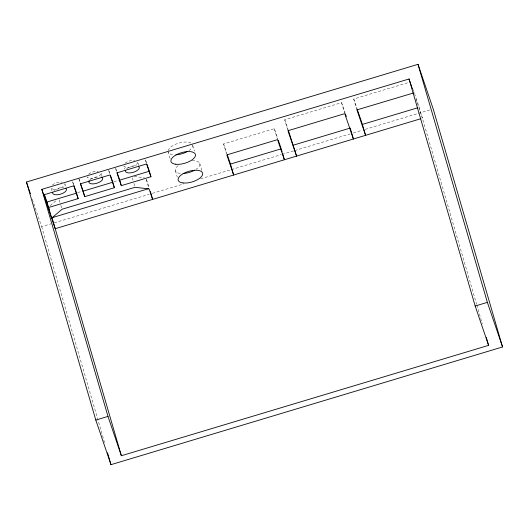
<?xml version="1.0" encoding="UTF-8"?>
<svg xmlns="http://www.w3.org/2000/svg" width="529" height="529" viewBox="0 0 529 529"><rect width="100%" height="100%" fill="white"/><g stroke="black" fill="none" stroke-linecap="round" stroke-linejoin="round"><path stroke-width="0.4" stroke-dasharray="2.65 1.98" d="M50.275 205.622L56.385 200.372M287.71 129.942L284.734 119.739L341.569 102.652L345.239 113.437M356.923 109.906L353.742 98.996L408.996 82.385M226.577 154.111L223.608 143.914L274.346 128.659L277.778 138.737M77.684 192.609L81.611 191.425M113.828 181.745L118.536 180.323M32.309 199.248L41.632 226.63L51.121 223.78M54.289 222.828L149.211 194.295M152.378 193.343L184.019 183.834M200.63 178.835L230.69 169.802M231.484 169.564L281.316 154.58M282.109 154.342L293.972 150.778M294.765 150.54L350.138 133.897M353.306 132.944L362.001 130.326M365.169 129.38L430.031 109.88M134.221 176.58L144.311 177.731M413.202 89.613L414.247 92.694M414.511 93.468L419.233 107.327L476.589 304.215M415.867 99.042L422.406 118.238M353.742 98.996L357.154 109.007M284.734 119.739L288.146 129.75M223.608 143.914L226.776 153.218M146.52 162.965L145.244 159.196L146.354 163.15M146.374 179.41L149.191 187.676M115.606 168.103L116.889 171.872M108.928 170.94L109.953 173.955M78.781 178.346L80.322 182.862M73.723 184.846L72.44 181.083L73.557 185.038M199.79 163.468L201.873 170.609M192.821 145.554L194.441 151.109M175.436 170.788L177.288 177.136M170.087 158.435L168.235 152.088A12.716 5.554 -16.2 0 0 173.069 154.732M476.821 305.008L482.355 323.999M341.569 102.652L344.538 112.856M274.346 128.659L277.546 139.643M146.321 179.476L148.834 188.112M138.763 165.584L137.619 161.656A7.208 3.148 -16.2 0 1 131.933 166.734A7.208 3.148 -16.2 0 1 123.872 165.954L124.784 169.095M132.356 177.883L133.037 180.237M133.956 183.371L134.869 186.512M115.805 168.923L116.724 172.064M108.643 170.219L109.787 174.147M101.985 175.826L101.072 172.692A7.208 3.148 -16.2 0 1 95.273 177.757A7.208 3.148 -16.2 0 1 87.292 176.904L88.204 180.045M79.013 179.126L79.925 182.267M64.849 183.616L65.761 186.757M59.281 199.843L60.656 204.551M60.881 205.338L61.8 208.479M51.961 190.903L51.049 187.762A7.208 3.148 -16.2 0 0 58.051 188.919A7.208 3.148 -16.2 0 0 64.875 184.456M41.632 226.63L104.742 443.242M88.535 174.2A7.208 3.148 -16.2 0 1 98.282 171.217M52.351 185.051A7.208 3.148 -16.2 0 1 62.111 182.115M125.042 163.256A7.208 3.148 -16.2 0 1 134.763 160.214M126.643 168.751A7.208 3.148 -16.2 0 1 136.363 165.709M90.135 179.688A7.208 3.148 -16.2 0 1 98.282 176.679M53.951 190.539A7.208 3.148 -16.2 0 1 63.711 187.61M192.153 160.743A12.716 5.554 -16.2 0 1 195.869 169.465M180.27 173.433A12.716 5.554 -16.2 0 1 178.782 165.18M192.589 144.761A12.716 5.554 -16.2 0 1 188.661 150.765M168.189 150.6A12.716 5.554 -16.2 0 1 178.623 143.167A12.716 5.554 -16.2 0 1 191.71 143.524"/><path stroke-width="0.79" d="M420.833 118.714L55.221 228.7L41.831 189.362L409.036 78.98L412.461 89.031M26.45 182.036L418.016 64.333L433.198 108.928L502.55 346.964L110.984 464.667L95.802 420.072L26.45 182.036L30.444 193.773M44.343 194.507L46.909 202.038L76.54 193.125L78.14 198.62L48.509 207.527L44.152 194.732L73.782 185.818L78.14 198.62M80.58 183.616L83.139 191.141L112.776 182.234L114.376 187.729L84.739 196.636L80.382 183.834L110.019 174.927L114.376 187.729M117.147 172.626L119.706 180.151L149.343 171.244L147.036 164.466M150.944 176.739L146.586 163.937L116.949 172.844L121.306 185.646L150.944 176.739L149.568 172.031M148.656 188.661L52.021 217.71L121.372 455.747L488.584 345.364L486.277 337.449M227.305 154.766L230.472 164.069L281.21 148.821L278.307 140.291M293.39 145.158L350.218 128.071L353.418 139.061L344.769 113.642L287.935 130.723L296.59 156.141L288.404 130.524M357.419 109.781L362.398 124.414L417.652 107.804M95.802 420.072L107.982 416.409L121.372 455.747M409.036 78.98L475.187 306.026L487.368 302.37L502.55 346.964M413.777 92.899L356.923 109.906L365.599 135.398L362.398 124.414M475.187 306.026L488.584 345.364M345.503 114.211L346.29 116.519M110.468 175.463L112.776 182.234M73.981 185.6L76.54 193.125M49.462 210.198L48.694 207.943L51.637 218.179L62.025 209.259L135.093 187.299L149.066 188.893L152.643 199.413L150.362 191.564M418.016 64.333L487.368 302.37M281.441 149.601L282.129 151.955M282.585 153.529L284.41 159.804L277.546 139.643L226.809 154.898L233.673 175.059L230.472 164.069M119.706 180.151L121.306 185.646M83.139 191.141L84.739 196.636M46.909 202.038L48.509 207.527M41.831 189.362L107.982 416.409M107.519 452.764L110.984 464.667M65.953 188.41A7.208 3.148 -16.2 0 1 60.564 194.163A7.208 3.148 -16.2 0 1 52.616 192.417M138.677 166.463A7.208 3.148 -16.2 0 1 133.533 172.229A7.208 3.148 -16.2 0 1 125.399 170.616M101.198 176.99A7.208 3.148 -16.2 0 1 96.873 183.246A7.208 3.148 -16.2 0 1 89.269 180.64M194.606 170.226A12.716 5.554 -16.2 0 1 183.074 173.512M187.405 151.519A12.716 5.554 -16.2 0 1 175.873 154.812M183.041 182.955A12.716 5.554 -16.2 0 0 202.614 174.471A12.716 5.554 -16.2 0 0 185.507 172.514A12.716 5.554 -16.2 0 0 183.041 182.955M175.84 164.255A12.716 5.554 -16.2 0 0 195.413 155.771A12.716 5.554 -16.2 0 0 178.306 153.813A12.716 5.554 -16.2 0 0 175.84 164.255"/></g></svg>
